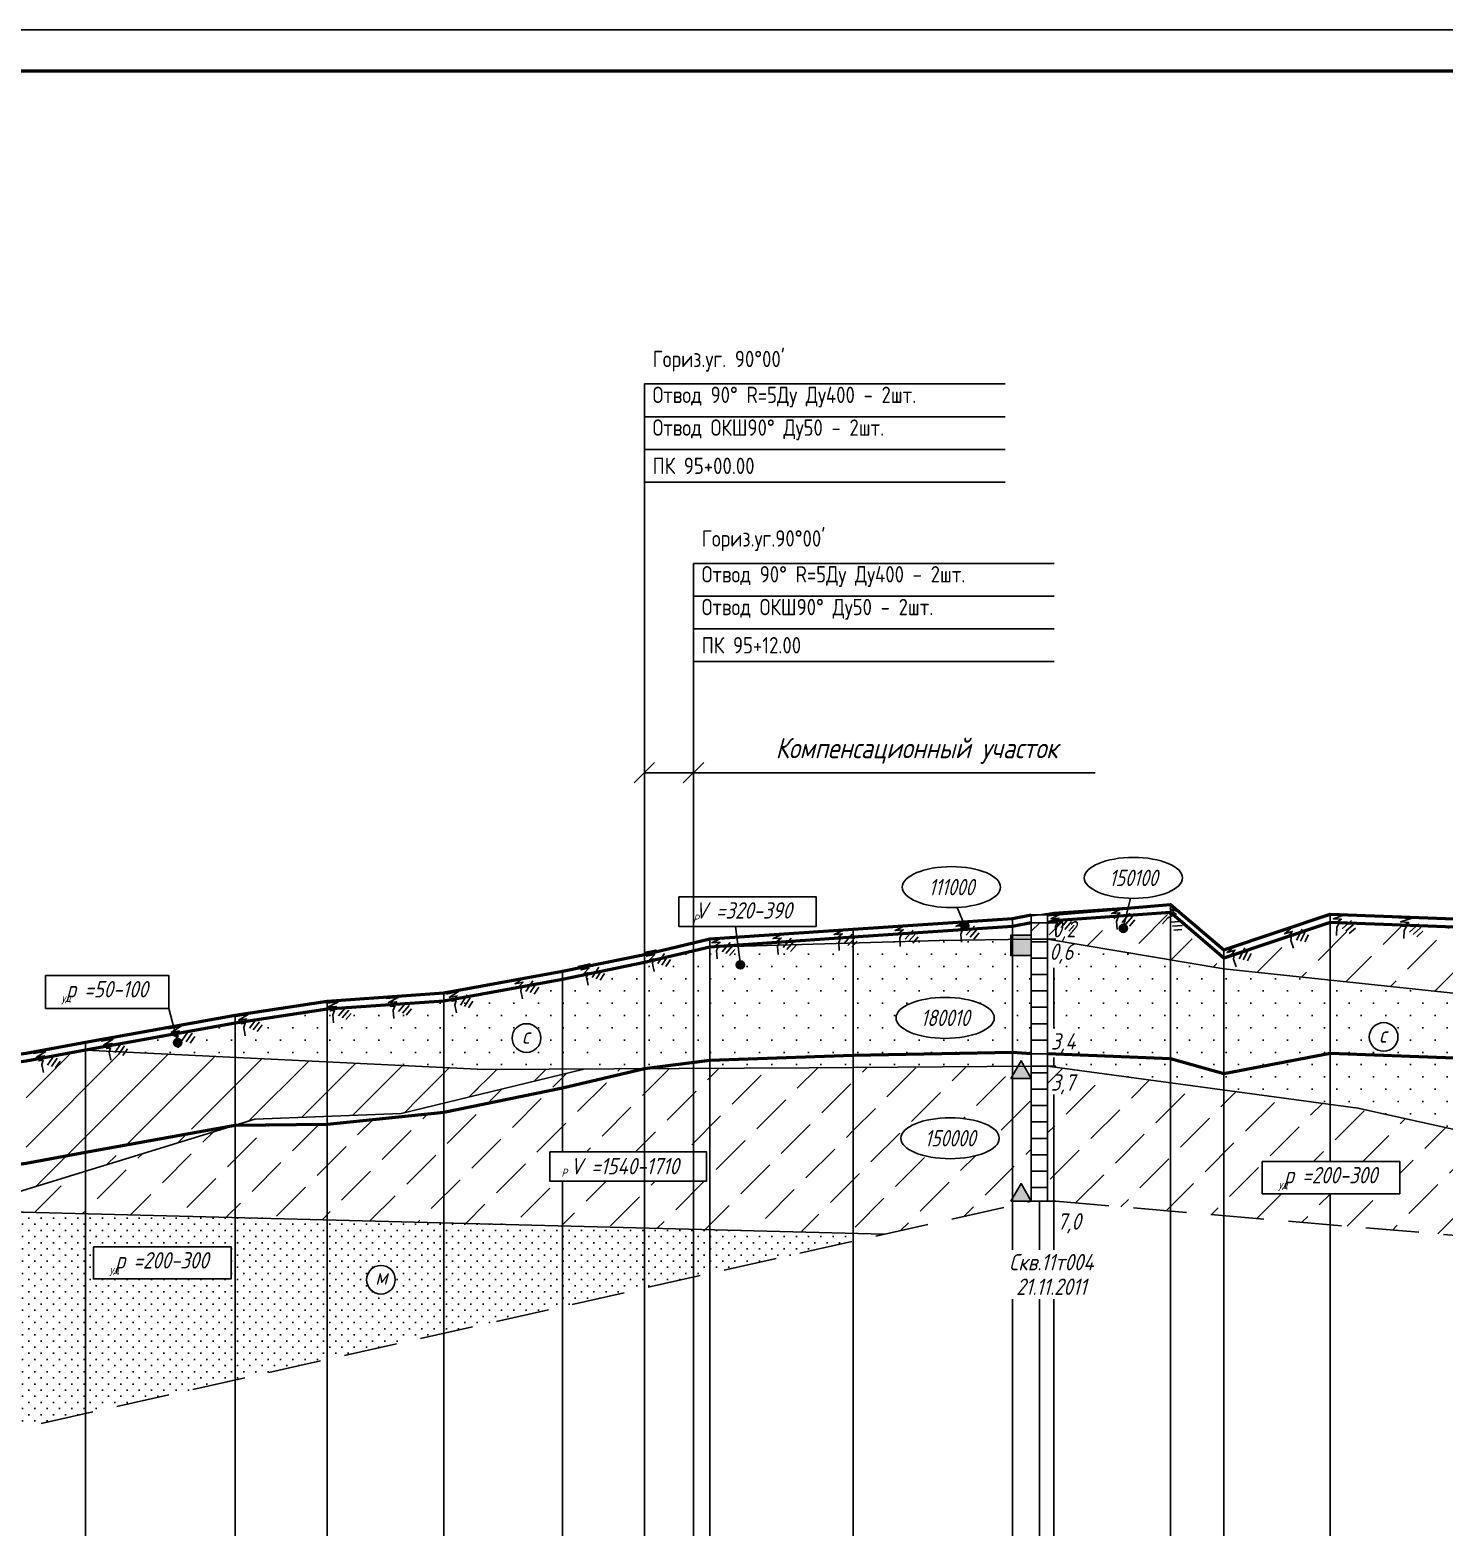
# Model space of a CAD drawing. Extents: x 0 to 1711, y -32 to 643.
# Drawn here: x 798.9 to 971.6, y 452.3 to 635.1 of the extents above; entities that cross this region are included whole.
import ezdxf
from ezdxf import colors
from ezdxf.entities.mleader import LeaderData, LeaderLine
from ezdxf.enums import TextEntityAlignment as Align
from ezdxf.math import Vec2, Vec3

# ---------------------------------------------------------------- set-up
doc = ezdxf.new("R2010")
doc.units = 0
doc.linetypes.add('ИИ27003', pattern=[9.5, 6.5, -3])
for name, color, linetype, lineweight in [('ИИ_ГЕОЛОГИЯ_025', 7, 'Continuous', 25), ('ИИ_ГЕОЛОГИЯ_050', 7, 'Continuous', 50), ('ИИ_ГЕОФИЗИКА_025', 7, 'Continuous', 25), ('ИИ_ОФОРМЛЕНИЕ_025', 7, 'Continuous', 25), ('ИИ_ПРОФИЛЬ_025', 7, 'Continuous', 25)]:
    doc.layers.add(name, color=color, linetype=linetype, lineweight=lineweight)
doc.layers.add('Профиль', color=7, linetype='Continuous')
doc.layers.add('ТХ-Л', color=140, linetype='Continuous')
doc.styles.add('VNIPISIMPLEXCUR', font='simplex.shx', dxfattribs={"width": 0.8, "oblique": 15})
doc.linetypes.add('ИИ27001', pattern='A,2.5,[1,3dservice.shx,S=1.85,R=180.00002,X=0,Y=0],2.5,-1', length=6)
doc.linetypes.add('ИИ27005', pattern='A,2.5,[1,3dservice.shx,S=1.85,R=180.00002,X=0,Y=0],2.5,-2,[4,3dservice.shx,S=0.5,R=0,X=0,Y=0],-2', length=9)
doc.dimstyles.new('ИИ-1000-м-dm$0', dxfattribs={"dimtxt": 2.5, "dimasz": 2.5, "dimexe": 1.25, "dimexo": 0, "dimgap": 1, "dimtad": 1, "dimtoh": 1, "dimzin": 1, "dimdsep": 46, "dimtxsty": 'VNIPISIMPLEXCUR', "dimblk": 'OBLIQUE', "dimcen": 2.5, "dimaunit": 1, "dimazin": 0, "dimtfac": 1, "dimtmove": 1, "dimatfit": 2, "dimfxl": 1, "dimarcsym": 0})
pattern_1 = [(0, (-100.523, -58.22656), (0.75, 0.75), [0, -1.5])]
pattern_2 = [(45, (-100.523, -58.2266), (-3, 3), [])]
pattern_3 = [(45, (-97.523, -58.2266), (-3, 3), [5, -2])]
pattern_4 = [(0, (-100.523, -58.2266), (1.5, 1.5), [0, -3])]
pattern_5 = [(0, (-100.523, -58.2266), (0, 2), [])]

# ---------------------------------------------------------------- blocks, each defined once
blk = doc.blocks.new('ИИ16001')
at = {"linetype": 'Continuous', "lineweight": 25}
h = blk.add_hatch(color=0, dxfattribs=at)
edge = h.paths.add_edge_path()
edge.add_arc((0, 0), 0.5, 0, 360)
at = {"color": 0, "linetype": 'Continuous', "lineweight": 25}
blk.add_circle((0, 0), 0.5, dxfattribs=at)
blk = doc.blocks.new('ИИ25004')
at = {"linetype": 'Continuous', "lineweight": 25}
blk.add_hatch(color=0, dxfattribs=at).paths.add_polyline_path([(-2.5, 0), (0, 0), (-1.25, 2.17)])
at = {"color": 0, "linetype": 'Continuous', "lineweight": 25}
blk.add_lwpolyline([(-2.5, 0), (0, 0), (-1.25, 2.17)], close=True, dxfattribs=at)
blk = doc.blocks.new('ИИ25005')
at = {"linetype": 'Continuous', "lineweight": 25}
blk.add_hatch(color=0, dxfattribs=at).paths.add_polyline_path([(0, 0), (0, 2.5), (-2.5, 2.5), (-2.5, 0)])
at = {"color": 0, "linetype": 'Continuous', "lineweight": 25}
blk.add_lwpolyline([(0, 0), (0, 2.5), (-2.5, 2.5), (-2.5, 0)], close=True, dxfattribs=at)
blk = doc.blocks.new('ИИ25010')
at = {"color": 0, "linetype": 'Continuous', "lineweight": 25}
for points in [[(0, 0), (3, 0), (0.5, -1), (2.5, -1), (1, -2), (2, -2), (1.5, -3), (1.5, -5)], [(4.94, -1.23), (2.82, -3.35)], [(5.47, -2.12), (3.7, -3.88)], [(6, -3), (4.59, -4.41)]]:
    blk.add_lwpolyline(points, dxfattribs=at)
blk = doc.blocks.new('ИИ25042')
at = {"color": 0, "linetype": 'Continuous', "lineweight": 25}
blk.add_circle((0, 0), 1.75, dxfattribs=at)
at = {"color": 0, "linetype": 'Continuous', "style": 'VNIPISIMPLEXCUR', "oblique": 15, "width": 0.8}
blk.add_attdef('CAPTION', text='', height=2, dxfattribs=at).set_placement((0, 0.3), align=Align.MIDDLE_CENTER)
blk = doc.blocks.new('ИИ25020')
at = {"color": 0, "linetype": 'Continuous', "lineweight": 25}
blk.add_ellipse((0, 0), major_axis=(-6, 0), ratio=0.416667, dxfattribs=at)
at = {"color": 0, "linetype": 'Continuous', "style": 'VNIPISIMPLEXCUR', "oblique": 15, "width": 0.75}
blk.add_attdef('INDEX', text='', height=2, dxfattribs=at).set_placement((0, 0), align=Align.MIDDLE_CENTER)
blk = doc.blocks.new('ИИ03А2Х4')
at = {"color": 0, "linetype": 'Continuous', "lineweight": 25}
blk.add_lwpolyline([(0, 0), (0, 594), (1682, 594), (1682, 0)], close=True, dxfattribs=at)
at = {"color": 0, "linetype": 'Continuous', "lineweight": 50}
blk.add_lwpolyline([(20, 5), (20, 589), (1677, 589), (1677, 5)], close=True, dxfattribs=at)
at = {"color": 0, "linetype": 'Continuous', "style": 'VNIPISIMPLEXCUR', "oblique": 15, "width": 0.8, "flags": 8}
blk.add_attdef('FORMAT', text='', height=2.5, dxfattribs=at).set_placement((1677, 1.25), align=Align.RIGHT)
blk = doc.blocks.new('_Oblique')
at = {"color": 0, "linetype": 'ByBlock', "lineweight": -2}
blk.add_line((-0.5, -0.5), (0.5, 0.5), dxfattribs=at)
blk = doc.blocks.new('*D33')
at = {"layer": 'Defpoints', "color": 0, "transparency": 16777216}
for p in [(873.92, 544.61), (879.92, 544.61), (879.92, 544.43)]:
    blk.add_point(p, dxfattribs=at)
at = {"layer": 'ТХ-Л', "color": 0, "lineweight": -2, "transparency": 16777216}
for p, q in [((873.92, 544.61), (873.92, 543.18)), ((873.92, 544.43), (879.92, 544.43)), ((879.92, 544.61), (879.92, 543.18)), ((928.96, 544.43), (879.92, 544.43))]:
    blk.add_line(p, q, dxfattribs=at)
at = {"layer": 'ТХ-Л', "color": 0, "lineweight": -2, "transparency": 16777216, "xscale": 2.5, "yscale": 2.5, "zscale": 2.5, "rotation": 180}
blk.add_blockref('_Oblique', (873.92, 544.43), dxfattribs=at)
at = {"layer": 'ТХ-Л', "color": 0, "lineweight": -2, "transparency": 16777216, "xscale": 2.5, "yscale": 2.5, "zscale": 2.5}
blk.add_blockref('_Oblique', (879.92, 544.43), dxfattribs=at)
at = {"layer": 'ТХ-Л', "color": 0, "transparency": 16777216, "insert": (907.17, 547.1), "char_height": 2.5, "attachment_point": 5, "style": 'VNIPISIMPLEXCUR'}
blk.add_mtext('Компенсационный участок', dxfattribs=at)

msp = doc.modelspace()

# ---------------------------------------------------------------- hatches: boundary and pattern name
at = {"layer": 'ИИ_ГЕОЛОГИЯ_025'}
h = msp.add_hatch(dxfattribs=at)
h.set_pattern_fill('ИИ_СУПЕСЬ', color=256, pattern_type=2)
h.set_pattern_definition(pattern_3)
h.paths.add_polyline_path([(938.1694, 527.1048), (937.9853, 527.261), (938.1694, 527.2396), (938.1694, 527.3373), (932.9561, 526.9714), (932.6927, 526.6604), (932.5156, 525.9124, -0.34764685), (932.9004, 525.4258, -1), (931.9004, 525.4258, -0.48406833), (932.5156, 525.9124), (932.7632, 526.9579), (924.1484, 526.3534), (923.8131, 526.0873), (923.1694, 526.0873), (923.1694, 524.0873), (938.1694, 521.5765)])
h.paths.add_polyline_path([(939.4375, 526.2545), (938.1694, 526.151), (938.1694, 521.5765), (944.6694, 520.4885), (944.6694, 521.7873)])
h.paths.add_polyline_path([(957.6694, 526.1373), (945.9586, 522.2187), (945.9576, 522.2117), (945.4823, 522.0565), (945.4853, 522.0603), (944.6694, 521.7873), (944.6694, 520.4885), (957.6694, 519.1057)])
h.paths.add_polyline_path([(973.9194, 525.5373), (957.6694, 526.1373), (957.6694, 519.1057), (973.9194, 517.3772)])
h.paths.add_polyline_path([(977.9194, 525.0873), (973.9194, 525.5373), (973.9194, 517.3772), (977.9194, 516.9517)])
h.paths.add_polyline_path([(991.9194, 520.5373), (977.9194, 525.0873), (977.9194, 516.9517), (991.9194, 515.4626)])
h.paths.add_polyline_path([(922.8819, 523.5044), (927.4248, 523.1854), (928.3817, 526.7569), (923.8389, 527.0759)], flags=9)
h.paths.add_polyline_path([(922.519, 520.7486), (926.9856, 520.4296), (927.9426, 524.001), (923.4759, 524.32)], flags=9)
h = msp.add_hatch(dxfattribs=at)
h.set_pattern_fill('ИИ_КОНСИСТЕНЦИЯ_04', color=256, pattern_type=2)
h.set_pattern_definition([(45, (-100.523, -58.2266), (-1.4142136, 1.4142136), [])])
h.paths.add_polyline_path([(923.1694, 526.0873), (921.1694, 526.0873), (921.1694, 524.0873), (923.1694, 524.0873)])
h = msp.add_hatch(dxfattribs=at)
h.set_pattern_fill('ИИ_ПЕСОК_СРЕДНИЙ', color=256, pattern_type=2)
h.set_pattern_definition(pattern_4)
h.paths.add_polyline_path([(823.9194, 513.8373), (816.7595, 512.5426), (816.6617, 512.4479), (816.6994, 512.3), (816.9564, 512.3473), (816.8404, 511.9465, -0.4589609), (817.4153, 511.4521, -1), (816.4153, 511.4521, -0.34293276), (816.7919, 511.9367), (816.6994, 512.3), (816.4647, 512.2568), (816.6617, 512.4479), (816.643, 512.5216), (809.9868, 511.318), (809.3258, 510.3592), (823.9194, 509.6482)])
h.paths.add_polyline_path([(835.1694, 515.5373), (823.9194, 513.8373), (823.9194, 509.6482), (835.1694, 509.1002)])
h.paths.add_polyline_path([(849.4194, 516.5373), (835.1694, 515.5373), (835.1694, 509.1002), (849.4194, 508.406)])
h.paths.add_polyline_path([(863.9194, 519.1873), (849.4194, 516.5373), (849.4194, 508.406), (854.3641, 508.1651), (860.0002, 508.196), (863.9194, 508.9268)])
h.paths.add_polyline_path([(861.2688, 512.0285, -1), (857.7688, 512.0285, -1)], flags=16)
h.paths.add_polyline_path([(858.9656, 512.7858), (860.2878, 512.7858), (860.2878, 511.1725), (858.9656, 511.1725)], flags=0)
h.paths.add_polyline_path([(873.9194, 521.2373), (863.9194, 519.1873), (863.9194, 508.9268), (864.1405, 508.968), (873.9194, 511.6966)])
h.paths.add_polyline_path([(873.9194, 510.8516), (864.2749, 508.2195), (873.9194, 508.2724)])
h.paths.add_polyline_path([(881.9194, 509.2812), (881.9194, 512.9856), (881.1939, 512.8369), (873.9194, 510.8516), (873.9194, 508.2724)])
h.paths.add_polyline_path([(881.9194, 523.1373), (873.9194, 521.2373), (873.9194, 511.6966), (877.5882, 512.7203), (881.9194, 513.6293)])
h.paths.add_polyline_path([(899.4194, 509.8899), (881.9194, 509.2812), (881.9194, 508.3163), (894.058, 508.3829), (899.4194, 508.4233)])
h.paths.add_polyline_path([(899.4194, 516.5729), (881.9194, 512.9856), (881.9194, 509.2812), (899.4194, 509.8899)])
h.paths.add_polyline_path([(899.4194, 523.6447), (885.356, 523.2369), (885.5807, 521.4616, -0.45158317), (886.1435, 520.9656, -1), (885.1435, 520.9656, -0.377806), (885.5807, 521.4616), (885.356, 523.2369), (881.9194, 523.1373), (881.9194, 513.6293), (899.4194, 517.3023)])
h = msp.add_hatch(dxfattribs=at)
h.set_pattern_fill('ИИ_ПЕСОК_СРЕДНИЙ', color=256, pattern_type=2)
h.set_pattern_definition(pattern_4)
h.paths.add_polyline_path([(881.1939, 512.8369), (881.9194, 512.9856), (881.9194, 513.6293), (877.5882, 512.7203), (873.9194, 511.6966), (873.9194, 510.8516)])
h.paths.add_polyline_path([(899.4194, 517.3023), (899.4194, 523.6447), (885.356, 523.2369), (885.5807, 521.4616, -0.45158317), (886.1435, 520.9656, -1), (885.1435, 520.9656, -0.377806), (885.5807, 521.4616), (885.356, 523.2369), (881.9194, 523.1373), (881.9194, 513.6293)])
h.paths.add_polyline_path([(916.8694, 519.6138), (918.8794, 519.7436), (918.8794, 520.6429), (916.7435, 520.4328), (911.378, 519.7166), (906.3339, 518.7535), (899.4194, 517.3023), (899.4194, 516.5729), (907.768, 518.2843)])
h.paths.add_polyline_path([(918.8794, 522.0873), (918.6694, 522.0873), (918.6694, 524.0568), (909.9759, 523.9508), (899.7116, 523.6532), (899.4194, 523.3186), (899.4194, 517.3023), (906.3339, 518.7535), (911.378, 519.7166), (916.7435, 520.4328), (918.8794, 520.6429)])
h = msp.add_hatch(dxfattribs=at)
h.set_pattern_fill('ИИ_КОНСИСТЕНЦИЯ_01', color=256, pattern_type=2)
h.set_pattern_definition(pattern_5)
h.paths.add_polyline_path([(923.1694, 524.0873), (921.1694, 524.0873), (921.1694, 522.0873), (921.1694, 510.0873), (923.1694, 510.0873)])
h = msp.add_hatch(dxfattribs=at)
h.set_pattern_fill('ИИ_ПЕСОК_СРЕДНИЙ', color=256, pattern_type=2)
h.set_pattern_definition(pattern_4)
h.paths.add_polyline_path([(923.1694, 524.0873), (923.1694, 520.8628), (927.7306, 520.4753), (934.9512, 518.1443), (938.1694, 517.0386), (938.1694, 521.5765)])
h.paths.add_polyline_path([(927.7306, 520.4753), (923.1694, 520.8628), (923.1694, 519.8923), (926.1432, 519.7849), (938.0292, 515.5262), (938.1694, 515.4989), (938.1694, 517.0386), (934.9512, 518.1443)])
h.paths.add_polyline_path([(938.1694, 515.4989), (938.0292, 515.5262), (926.1432, 519.7849), (923.1694, 519.8923), (923.1694, 510.0873), (938.1694, 509.4813)])
h.paths.add_polyline_path([(938.1694, 509.4813), (923.1694, 510.0873), (923.1694, 508.5873), (938.1694, 506.5656)])
h.paths.add_polyline_path([(922.7038, 509.7959), (927.3228, 509.4769), (928.2798, 513.0483), (923.6607, 513.3673)], flags=9)
h = msp.add_hatch(dxfattribs=at)
h.set_pattern_fill('ИИ_ПЕСОК_СРЕДНИЙ', color=256, pattern_type=2)
h.set_pattern_definition(pattern_4)
h.paths.add_polyline_path([(921.1694, 519.8916), (918.8794, 519.7436), (918.8794, 510.2539), (921.1694, 510.0873)])
h.paths.add_polyline_path([(921.1694, 520.8683), (918.8794, 520.6429), (918.8794, 519.7436), (921.1694, 519.8916)])
h.paths.add_polyline_path([(921.1694, 522.0873), (918.8794, 522.0873), (918.8794, 520.6429), (921.1694, 520.8683)])
h = msp.add_hatch(dxfattribs=at)
h.set_pattern_fill('ИИ_ПЕСОК_СРЕДНИЙ', color=256, pattern_type=2)
h.set_pattern_definition(pattern_4)
h.paths.add_polyline_path([(944.6694, 520.4885), (938.1694, 521.5765), (938.1694, 517.0386), (941.4406, 515.9147), (944.6694, 515.4296)])
h.paths.add_polyline_path([(944.6694, 515.4296), (941.4406, 515.9147), (938.1694, 517.0386), (938.1694, 515.4989), (944.1265, 514.3397), (944.6694, 514.3166)])
h.paths.add_polyline_path([(944.6694, 514.3166), (944.1265, 514.3397), (938.1694, 515.4989), (938.1694, 509.4813), (944.6694, 507.6582)])
h.paths.add_polyline_path([(938.1694, 509.4813), (938.1694, 506.5656), (944.6694, 505.6896), (944.6694, 507.6582)])
h = msp.add_hatch(dxfattribs=at)
h.set_pattern_fill('ИИ_ПЕСОК_СРЕДНИЙ', color=256, pattern_type=2)
h.set_pattern_definition(pattern_4)
h.paths.add_polyline_path([(918.8794, 519.7436), (916.8694, 519.6138), (907.768, 518.2843), (899.4194, 516.5729), (899.4194, 509.8899), (918.8794, 510.2539)])
edge = h.paths.add_edge_path(flags=16)
edge.add_ellipse((910.6498, 514.4867), major_axis=(-6, 0), ratio=0.41666667, start_angle=0, end_angle=360)
h.paths.add_polyline_path([(918.8794, 510.2539), (899.4194, 509.8899), (899.4194, 508.4233), (918.8794, 508.57)])
h.paths.add_polyline_path([(906.2301, 513.1206), (914.8015, 512.8527), (915.6053, 515.8527), (907.0339, 516.1206)], flags=8)
h = msp.add_hatch(dxfattribs=at)
h.set_pattern_fill('ИИ_ПЕСОК_СРЕДНИЙ', color=256, pattern_type=2)
h.set_pattern_definition(pattern_4)
h.paths.add_polyline_path([(957.6694, 519.1057), (944.6694, 520.4885), (944.6694, 515.4296), (946.8324, 515.1046), (951.9736, 515.4648), (957.6694, 516.1754)])
h.paths.add_polyline_path([(957.6694, 515.2159), (957.6694, 516.1754), (951.9736, 515.4648), (946.8324, 515.1046), (944.6694, 515.4296), (944.6694, 514.3166), (949.6383, 514.1051)])
h.paths.add_polyline_path([(957.6694, 515.2159), (949.6383, 514.1051), (944.6694, 514.3166), (944.6694, 507.6582), (957.6694, 510.1373)])
h.paths.add_polyline_path([(957.6694, 510.1373), (944.6694, 507.6582), (944.6694, 505.6896), (957.6694, 503.9375)])
h.paths.add_polyline_path([(973.9194, 509.5373), (957.6694, 510.1373), (957.6694, 503.9375), (961.061, 503.4804), (973.9194, 500.6257)])
h.paths.add_polyline_path([(973.9194, 515.3509), (973.4423, 515.4117), (961.6747, 515.77), (957.6694, 515.2159), (957.6694, 510.1373), (973.9194, 509.5373)])
h.paths.add_polyline_path([(965.9558, 512.16, -1), (962.4558, 512.16, -1)], flags=16)
h.paths.add_polyline_path([(964.9749, 511.304), (963.6526, 511.304), (963.6526, 512.9173), (964.9749, 512.9173)], flags=0)
h.paths.add_polyline_path([(961.6338, 516.67), (957.6694, 516.1754), (957.6694, 515.2159), (961.6747, 515.77), (973.4423, 515.4117), (973.9194, 515.3509), (973.9194, 516.226)])
h.paths.add_polyline_path([(957.6694, 519.1057), (957.6694, 516.1754), (961.6338, 516.67), (973.9194, 516.226), (973.9194, 517.3772)])
h = msp.add_hatch(dxfattribs=at)
h.set_pattern_fill('ИИ_СУГЛИНОК', color=256, pattern_type=2)
h.set_pattern_definition(pattern_2)
h.paths.add_polyline_path([(798.4194, 493.5557), (798.4194, 494.473), (791.8875, 492.8768), (782.8144, 491.418), (782.8144, 490.7264), (790.0069, 490.9791)])
h.paths.add_polyline_path([(805.6694, 495.7763), (805.6694, 496.4776), (802.8175, 495.5478), (798.4194, 494.473), (798.4194, 493.5557)])
h.paths.add_polyline_path([(805.6694, 497.2166), (805.6694, 498.0373), (798.4194, 496.6873), (798.4194, 495.4463)])
h.paths.add_polyline_path([(802.8175, 495.5478), (805.6694, 496.4776), (805.6694, 497.2166), (798.4194, 495.4463), (798.4194, 494.473)])
h.paths.add_polyline_path([(805.6694, 510.5373), (798.4194, 509.1873), (798.4194, 496.6873), (805.6694, 498.0373)])
h.paths.add_polyline_path([(823.9194, 504.0366), (823.9194, 509.6482), (805.6694, 510.5373), (805.6694, 498.0373), (811.0138, 499.0037), (816.2573, 501.0976)])
h = msp.add_hatch(dxfattribs=at)
h.set_pattern_fill('ИИ_СУГЛИНОК', color=256, pattern_type=2)
h.set_pattern_definition(pattern_2)
h.paths.add_polyline_path([(835.1694, 509.1002), (823.9194, 509.6482), (823.9194, 504.0366), (824.6531, 504.3181), (828.2723, 504.7504), (831.9675, 504.7519), (835.1694, 504.7704)])
h.paths.add_polyline_path([(835.1694, 504.7704), (831.9675, 504.7519), (828.2723, 504.7504), (824.6531, 504.3181), (823.9194, 504.0366), (823.9194, 502.9625), (824.8165, 503.2923), (828.2036, 503.8501), (835.1694, 503.5585)])
h.paths.add_polyline_path([(835.1694, 503.5585), (828.2036, 503.8501), (824.8165, 503.2923), (823.9194, 502.9625), (823.9194, 501.3659), (826.3463, 502.1092), (835.1694, 502.4517)])
h.paths.add_polyline_path([(823.6912, 501.296), (816.1865, 499.939), (815.7437, 499.7621), (805.6694, 496.4776), (805.6694, 495.7763)])
h = msp.add_hatch(dxfattribs=at)
h.set_pattern_fill('ИИ_СУГЛИНОК', color=256, pattern_type=2)
h.set_pattern_definition(pattern_2)
h.paths.add_polyline_path([(849.4194, 508.406), (835.1694, 509.1002), (835.1694, 504.7704), (838.9978, 504.7927), (845.3251, 505.3527), (849.4194, 506.2059)])
h.paths.add_polyline_path([(849.4194, 505.1487), (849.4194, 506.2059), (845.3251, 505.3527), (838.9978, 504.7927), (835.1694, 504.7704), (835.1694, 503.5585), (835.4234, 503.5478), (842.7995, 504.0191)])
h.paths.add_polyline_path([(863.9194, 507.5974), (863.9194, 508.1224), (862.242, 507.6647), (852.5537, 505.6836), (849.4194, 505.1487), (849.4194, 504.073)])
h.paths.add_polyline_path([(862.242, 507.6647), (863.9194, 508.1224), (863.9194, 508.2175), (860.0002, 508.196), (850.2046, 506.3696), (849.4194, 506.2059), (849.4194, 505.1487), (852.5537, 505.6836)])
h.paths.add_polyline_path([(860.0002, 508.196), (854.3641, 508.1651), (849.4194, 508.406), (849.4194, 506.2059), (850.2046, 506.3696)])
h = msp.add_hatch(dxfattribs=at)
h.set_pattern_fill('ИИ_СУПЕСЬ', color=256, pattern_type=2)
h.set_pattern_definition(pattern_3)
h.paths.add_polyline_path([(873.9194, 508.2724), (863.9194, 505.908), (863.9194, 498.1378), (873.9194, 498.1378)])
h.paths.add_polyline_path([(873.9194, 508.2724), (866.5295, 508.2318), (863.9194, 507.5974), (863.9194, 505.908)], flags=17)
h.paths.add_polyline_path([(881.9194, 508.3163), (873.9194, 508.2724), (873.9194, 498.1378), (881.4912, 498.1378), (881.4912, 494.5327), (873.9194, 494.5327), (873.9194, 488.8297), (881.9194, 488.6248)])
h.paths.add_polyline_path([(899.4194, 508.4233), (894.058, 508.3829), (881.9194, 508.3163), (881.9194, 488.6248), (899.4194, 488.1765)])
h = msp.add_hatch(dxfattribs=at)
h.set_pattern_fill('ИИ_СУПЕСЬ', color=256, pattern_type=2)
h.set_pattern_definition(pattern_3)
h.paths.add_polyline_path([(918.8794, 507.0873), (918.6694, 507.0873), (918.8794, 507.451), (918.8794, 508.57), (899.4194, 508.4233), (899.4194, 488.1765), (903.3087, 488.0769), (918.8794, 491.5731), (918.8794, 492.0873), (918.6694, 492.0873), (918.8794, 492.451)])
edge = h.paths.add_edge_path(flags=16)
edge.add_ellipse((911.2549, 499.7857), major_axis=(-6, 0), ratio=0.41666667, start_angle=0, end_angle=360)
h.paths.add_polyline_path([(907.5435, 500.9257), (915.6859, 500.9257), (915.6859, 498.6457), (907.5435, 498.6457)], flags=0)
h.paths.add_polyline_path([(906.6924, 498.4197), (915.5495, 498.1517), (916.3534, 501.1517), (907.4962, 501.4197)], flags=8)
h = msp.add_hatch(dxfattribs=at)
h.set_pattern_fill('ИИ_КОНСИСТЕНЦИЯ_01', color=256, pattern_type=2)
h.set_pattern_definition(pattern_5)
h.paths.add_polyline_path([(923.1694, 508.5873), (921.1694, 508.5873), (921.1694, 492.0873), (923.1694, 492.0873)])
h = msp.add_hatch(dxfattribs=at)
h.set_pattern_fill('ИИ_СУПЕСЬ', color=256, pattern_type=2)
h.set_pattern_definition(pattern_3)
h.paths.add_polyline_path([(938.1694, 506.5656), (923.1694, 508.5873), (923.1694, 492.0873), (924.1694, 492.0873), (938.1694, 490.8922)])
h.paths.add_polyline_path([(944.6694, 505.6896), (938.1694, 506.5656), (938.1694, 490.8922), (944.6694, 490.3373)])
h.paths.add_polyline_path([(957.6694, 503.9375), (944.6694, 505.6896), (944.6694, 490.3373), (957.6694, 489.2275), (957.6694, 493.012), (949.3762, 493.012), (949.3762, 496.9397), (957.6694, 496.9397)])
h.paths.add_polyline_path([(922.7038, 504.7802), (927.2466, 504.4612), (928.2036, 508.0326), (923.6607, 508.3516)], flags=9)
h = msp.add_hatch(dxfattribs=at)
h.set_pattern_fill('ИИ_СУПЕСЬ', color=256, pattern_type=2)
h.set_pattern_definition(pattern_3)
h.paths.add_polyline_path([(798.4194, 493.5557), (790.0069, 490.9791), (798.4194, 490.7636)])
h.paths.add_polyline_path([(805.6694, 495.7763), (798.4194, 493.5557), (798.4194, 490.7636), (805.6694, 490.5779)])
h.paths.add_polyline_path([(823.9194, 501.3373), (823.6912, 501.296), (805.6694, 495.7763), (805.6694, 490.5779), (823.9194, 490.1104)])
h.paths.add_polyline_path([(835.1694, 501.4722), (823.9194, 501.3373), (823.9194, 490.1104), (835.1694, 489.8223)])
h.paths.add_polyline_path([(849.4194, 502.9383), (835.1694, 501.4722), (835.1694, 489.8223), (849.4194, 489.4573)])
h.paths.add_polyline_path([(862.3738, 498.1378), (863.9194, 498.1378), (863.9194, 505.908), (849.4194, 502.9383), (849.4194, 489.4573), (863.9194, 489.0858), (863.9194, 494.5327), (862.3738, 494.5327)])
h.paths.add_polyline_path([(863.9194, 505.908), (863.9194, 507.5974), (849.4194, 504.073), (849.4194, 502.9383)])
h = msp.add_hatch(dxfattribs=at)
h.set_pattern_fill('ИИ_СУГЛИНОК', color=256, pattern_type=2)
h.set_pattern_definition(pattern_2)
h.paths.add_polyline_path([(849.4194, 504.073), (849.4194, 505.1487), (842.7995, 504.0191), (835.4234, 503.5478), (835.1694, 503.5585), (835.1694, 502.4517), (844.19, 502.8019)])
h.paths.add_polyline_path([(863.9194, 507.5974), (863.9194, 508.1224), (862.242, 507.6647), (852.5537, 505.6836), (849.4194, 505.1487), (849.4194, 504.073)])
h = msp.add_hatch(dxfattribs=at)
h.set_pattern_fill('ИИ_СУПЕСЬ', color=256, pattern_type=2)
h.set_pattern_definition(pattern_3)
h.paths.add_polyline_path([(921.1694, 507.0873), (918.8794, 507.0873), (918.8794, 492.451), (919.9194, 494.2524), (921.1694, 492.0873)])
h = msp.add_hatch(dxfattribs=at)
h.set_pattern_fill('ИИ_СУГЛИНОК', color=256, pattern_type=2)
h.set_pattern_definition(pattern_2)
h.paths.add_polyline_path([(821.8503, 502.2017), (823.9194, 502.9625), (823.9194, 504.0366), (816.2573, 501.0976), (811.0138, 499.0037), (816.1865, 499.939)])
h = msp.add_hatch(dxfattribs=at)
h.set_pattern_fill('ИИ_СУПЕСЬ', color=256, pattern_type=2)
h.set_pattern_definition(pattern_3)
h.paths.add_polyline_path([(973.9194, 500.6257), (961.061, 503.4804), (957.6694, 503.9375), (957.6694, 496.9397), (966.1788, 496.9397), (966.1788, 493.012), (957.6694, 493.012), (957.6694, 489.2275), (973.9194, 487.8403)])
h.paths.add_polyline_path([(977.9194, 499.7376), (973.9194, 500.6257), (973.9194, 487.8403), (977.9194, 487.4989)])
h.paths.add_polyline_path([(991.9194, 496.6294), (977.9194, 499.7376), (977.9194, 487.4989), (991.9194, 486.3038)])
h.paths.add_polyline_path([(1007.1694, 492.3357), (1000.0936, 494.8147), (991.9194, 496.6294), (991.9194, 486.3038), (1007.1694, 485.0019)])
h = msp.add_hatch(dxfattribs=at)
h.set_pattern_fill('ИИ_СУПЕСЬ', color=256, pattern_type=2)
h.set_pattern_definition(pattern_3)
h.paths.add_polyline_path([(873.9194, 494.5327), (863.9194, 494.5327), (863.9194, 489.0858), (873.9194, 488.8297)])
h = msp.add_hatch(dxfattribs=at)
h.set_pattern_fill('ИИ_ПЕСОК_МЕЛКИЙ', color=256, pattern_type=2)
h.set_pattern_definition(pattern_1)
h.paths.add_polyline_path([(773.9194, 483.0638), (772.547, 483.0638), (772.547, 486.8188), (782.8144, 486.8188), (782.8144, 490.7264), (777.1542, 490.5276), (772.4194, 491.6873), (771.4194, 491.6873), (771.4194, 460.6873), (772.4194, 460.6873), (774.7951, 460.8009, -0.3602659), (775.4322, 460.8314), (782.8144, 461.1846), (782.8144, 472.6382), (772.8455, 472.6382), (772.8455, 476.3933), (773.9194, 476.3933)], flags=17)
h.paths.add_polyline_path([(771.735, 488.4055), (771.735, 490.6855), (775.5202, 490.6855), (775.5202, 488.4055)], flags=16)
h.paths.add_polyline_path([(771.743, 463.5883), (775.5296, 463.5883), (775.5296, 461.3083), (771.743, 461.3083)], flags=16)
h.paths.add_polyline_path([(782.8144, 483.0638), (773.9194, 483.0638), (773.9194, 476.3933), (782.8144, 476.3933)], flags=0)
h.paths.add_polyline_path([(782.8144, 472.6382), (772.8455, 472.6382), (772.8455, 476.3933), (773.9194, 476.3933), (773.9194, 483.0638), (772.547, 483.0638), (772.547, 486.8188), (782.8144, 486.8188), (782.8144, 490.7264), (777.1542, 490.5276), (772.4194, 491.6873), (771.4194, 491.6873), (771.4194, 460.6873), (772.4194, 460.6873), (774.7951, 460.8009), (782.8144, 461.1846)], flags=17)
h.paths.add_polyline_path([(798.4194, 490.7636), (790.0069, 490.9791), (782.8144, 490.7264), (782.8144, 486.8188), (787.1504, 486.8188), (787.1504, 483.0638), (782.8144, 483.0638), (782.8144, 476.3933), (787.4489, 476.3933), (787.4489, 472.6382), (782.8144, 472.6382), (782.8144, 461.1846), (783.7383, 461.2288), (798.4194, 464.5253)])
h.paths.add_polyline_path([(805.6694, 490.5779), (798.4194, 490.7636), (798.4194, 464.5253), (805.6694, 466.1532)])
h.paths.add_polyline_path([(770.9162, 487.7288), (775.5352, 487.4098), (776.4922, 490.9813), (771.8731, 491.3003)], flags=9)
h.paths.add_polyline_path([(770.8735, 460.6316), (775.3401, 460.3126), (776.2971, 463.884), (771.8304, 464.203)], flags=9)
h = msp.add_hatch(dxfattribs=at)
h.set_pattern_fill('ИИ_ПЕСОК_МЕЛКИЙ', color=256, pattern_type=2)
h.set_pattern_definition(pattern_1)
h.paths.add_polyline_path([(823.9194, 490.1104), (805.6694, 490.5779), (805.6694, 466.1532), (823.9194, 470.251)])
h.paths.add_polyline_path([(823.4328, 486.5429), (823.4328, 482.6153), (806.6301, 482.6153), (806.6301, 486.5429)], flags=16)
h.paths.add_polyline_path([(823.1114, 486.0194), (823.1114, 483.7394), (809.8938, 483.7394), (809.8938, 483.1706), (808.3811, 483.1706), (808.3811, 483.7394), (807.057, 483.7394), (807.057, 486.0194)], flags=0)
h.paths.add_polyline_path([(835.1694, 489.8223), (823.9194, 490.1104), (823.9194, 470.251), (835.1694, 472.777)])
h.paths.add_polyline_path([(849.4194, 489.4573), (835.1694, 489.8223), (835.1694, 472.777), (849.4194, 475.9767)])
h.paths.add_polyline_path([(843.4831, 482.508, -1), (839.9831, 482.508, -1)], flags=16)
h.paths.add_polyline_path([(840.961, 483.3726), (842.665, 483.3726), (842.665, 481.7593), (840.961, 481.7593)], flags=0)
h.paths.add_polyline_path([(863.9194, 489.0858), (849.4194, 489.4573), (849.4194, 475.9767), (863.9194, 479.2325)])
h.paths.add_polyline_path([(873.9194, 488.8297), (863.9194, 489.0858), (863.9194, 479.2325), (873.9194, 481.4779)])
h.paths.add_polyline_path([(881.9194, 488.6248), (873.9194, 488.8297), (873.9194, 481.4779), (881.9194, 483.2742)])
h.paths.add_polyline_path([(881.9194, 488.6248), (881.9194, 483.2742), (899.4194, 487.2036), (899.4194, 488.1765)])
h.paths.add_polyline_path([(806.3517, 482.7247), (822.9232, 482.3674), (823.995, 486.3674), (807.4235, 486.7247)], flags=9)
h.paths.add_polyline_path([(808.1341, 482.7243), (809.8913, 482.5903), (810.2932, 484.0903), (808.5361, 484.2243)], flags=24)
h.paths.add_polyline_path([(840.6784, 481.6552), (842.7165, 481.4766), (843.2524, 483.4766), (841.2143, 483.6552)], flags=8)

# ---------------------------------------------------------------- linework, layer by layer
at = {"layer": 'ИИ_ГЕОЛОГИЯ_025', "flags": 128}
for points in [[(932.4004, 525.4258), (933.2678, 529.0892)], [(913.0484, 525.725), (912.1181, 527.9705)], [(921.1694, 527.0873), (924.1694, 527.0873)], [(923.1694, 526.0873), (923.9194, 526.3373), (938.1694, 527.3373), (944.6694, 521.7873), (957.6694, 526.1373), (973.9194, 525.5373), (977.9194, 525.0873), (991.9194, 520.5373), (1007.1694, 521.9373), (1017.9194, 519.6373), (1023.9194, 520.0873), (1034.9194, 520.3873), (1044.9194, 519.7873), (1055.2794, 518.1373), (1060.9194, 515.1873), (1067.6694, 513.8373)], [(772.4194, 507.6873), (773.9194, 507.4373), (782.8144, 507.1373), (798.4194, 509.1873), (805.6694, 510.5373), (823.9194, 513.8373), (835.1694, 515.5373), (849.4194, 516.5373), (863.9194, 519.1873), (873.9194, 521.2373), (881.9194, 523.1373), (899.4194, 524.3373), (918.8794, 525.6373), (921.1694, 526.0873)], [(921.1694, 526.0873), (924.1694, 526.0873)], [(881.9194, 523.1373), (909.9759, 523.9508), (921.1694, 524.0873)], [(921.1694, 524.0873), (924.1694, 524.0873)], [(923.1694, 524.0873), (944.6694, 520.4885), (991.9194, 515.4626), (1034.9194, 509.2706), (1067.6694, 504.3373)], [(921.1694, 508.5873), (894.058, 508.3829), (854.3641, 508.1651), (805.6694, 510.5373)], [(921.1694, 510.0873), (924.1694, 510.0873)], [(921.1694, 508.5873), (924.1694, 508.5873)], [(923.1694, 508.5873), (961.061, 503.4804), (1000.0936, 494.8147), (1034.9194, 482.6137)], [(772.4194, 491.6873), (777.1542, 490.5276), (790.0069, 490.9791), (826.3463, 502.1092), (844.19, 502.8019), (866.5295, 508.2318)], [(921.1694, 492.0873), (924.1694, 492.0873)], [(790.0069, 490.9791), (903.201, 488.0797)]]:
    msp.add_lwpolyline(points, dxfattribs=at)
at = {"layer": 'ИИ_ГЕОЛОГИЯ_025', "linetype": 'Continuous', "flags": 128}
for points in [[(921.1694, 527.0873), (921.1694, 492.0873)], [(923.1694, 527.0873), (923.1694, 492.0873)]]:
    msp.add_lwpolyline(points, dxfattribs=at)
at = {"layer": 'ИИ_ГЕОЛОГИЯ_025', "linetype": 'ИИ27003', "flags": 128}
for points in [[(772.4194, 458.6873), (921.1694, 492.0873)], [(924.1694, 492.0873), (1067.6694, 479.8373)]]:
    msp.add_lwpolyline(points, dxfattribs=at)
at = {"layer": 'ИИ_ГЕОЛОГИЯ_050', "linetype": 'ИИ27001', "flags": 128}
for points in [[(771.4194, 508.6873), (773.9194, 508.4373), (782.8144, 508.1373), (798.4194, 510.1873), (805.6694, 511.5373), (823.9194, 514.8373), (835.1694, 516.5373), (849.4194, 517.5373), (863.9194, 520.1873), (873.9194, 522.2373), (881.9194, 524.1373), (899.4194, 525.3373), (918.8794, 526.6373), (921.1694, 527.0873)], [(923.1694, 527.0873), (938.1694, 528.3373), (944.6694, 522.7873), (957.6694, 527.1373), (973.9194, 526.5373), (977.9194, 526.0873), (991.9194, 521.5373), (1007.1694, 522.9373), (1017.9194, 520.6373), (1023.9194, 521.0873), (1034.9194, 521.3873), (1044.6994, 520.8005), (1055.2794, 519.1373), (1060.9194, 516.1873), (1067.6694, 514.8373)], [(1067.6694, 513.8373), (1060.9194, 515.1873), (1055.2794, 518.1373), (1044.9194, 519.7873), (1034.9194, 520.3873), (1023.9194, 520.0873), (1017.9194, 519.6373), (1007.1694, 521.9373), (991.9194, 520.5373), (977.9194, 525.0873), (973.9194, 525.5373), (957.6694, 526.1373), (944.6694, 521.7873), (938.1694, 527.3373), (923.9194, 526.3373), (923.1694, 526.0873)], [(921.1694, 526.0873), (918.8794, 525.6373), (899.4194, 524.3373), (881.9194, 523.1373), (873.9194, 521.2373), (863.9194, 519.1873), (849.4194, 516.5373), (835.1694, 515.5373), (823.9194, 513.8373), (805.6694, 510.5373), (798.4194, 509.1873), (782.8144, 507.1373), (771.4194, 507.6873)]]:
    msp.add_lwpolyline(points, dxfattribs=at)
at = {"layer": 'ИИ_ГЕОЛОГИЯ_050', "linetype": 'ИИ27005', "flags": 128}
for points in [[(921.1694, 510.0873), (918.8794, 510.2539), (899.4194, 509.8899), (881.9194, 509.2812), (873.9194, 508.2724), (863.9194, 505.908), (849.4194, 502.9383), (835.1694, 501.4722), (823.9194, 501.3373), (805.6694, 498.0373), (798.4194, 496.6873), (782.8144, 494.6373), (773.9194, 494.9373), (772.4194, 495.1873)], [(1067.6694, 498.3373), (1060.9194, 499.8502), (1055.2794, 502.1735), (1044.9194, 504.7533), (1034.9194, 505.408), (1023.9194, 504.7267), (1017.9194, 504.9519), (1007.1694, 505.9373), (991.9194, 506.4953), (977.9194, 509.0873), (973.9194, 509.5373), (957.6694, 510.1373), (944.6694, 507.6582), (938.1694, 509.4813), (923.1694, 510.0873)]]:
    msp.add_lwpolyline(points, dxfattribs=at)
at = {"layer": 'ИИ_ГЕОФИЗИКА_025', "flags": 128}
for points in [[(878.1365, 529.2788), (894.8827, 529.2788), (894.8827, 525.6491), (878.1365, 525.6491)], [(800.7795, 519.6419), (815.8491, 519.6419), (815.8491, 515.6393), (800.7795, 515.6393)], [(862.3738, 498.1378), (881.4912, 498.1378), (881.4912, 494.5327), (862.3738, 494.5327)], [(949.3762, 496.9397), (966.1788, 496.9397), (966.1788, 493.012), (949.3762, 493.012)], [(806.6301, 486.5429), (823.4328, 486.5429), (823.4328, 482.6153), (806.6301, 482.6153)]]:
    msp.add_lwpolyline(points, close=True, dxfattribs=at)
for points in [[(885.6435, 520.9656), (885.0508, 525.6491)], [(816.9153, 511.4521), (815.8491, 515.6393)]]:
    msp.add_lwpolyline(points, dxfattribs=at)
at = {"layer": 'ИИ_ПРОФИЛЬ_025', "flags": 128}
for points in [[(798.4194, 510.1873), (805.6694, 511.5373), (823.9194, 514.8373), (835.1694, 516.5373), (849.4194, 517.5373), (863.9194, 520.1873), (873.9194, 522.2373), (881.9194, 524.1373), (899.4194, 525.3373), (918.8794, 526.6373), (922.1694, 527.0873), (923.9194, 527.3373), (938.1694, 528.3373), (944.6694, 522.7873), (957.6694, 527.1373), (973.9194, 526.5373)], [(918.8794, 526.6373), (918.8794, 486.152)], [(923.9194, 527.3373), (923.9194, 527.1074)], [(938.1694, 528.3373), (938.1694, 349.1373)], [(957.6694, 527.1373), (957.6694, 496.9397)], [(899.4194, 525.3373), (899.4194, 349.1373)], [(881.9194, 524.1373), (881.9194, 349.1373)], [(873.9194, 522.2373), (873.9194, 498.1378)], [(944.6694, 522.7873), (944.6694, 349.1373)], [(863.9194, 520.1873), (863.9194, 498.1378)], [(923.9194, 520.589), (923.9194, 513.2078)], [(849.4194, 517.5373), (849.4194, 349.1373)], [(835.1694, 516.5373), (835.1694, 349.1373)], [(823.9194, 514.8373), (823.9194, 349.1373)], [(805.6694, 511.5373), (805.6694, 349.1373)], [(923.9194, 509.6363), (923.9194, 508.6912)], [(923.9194, 505.1198), (923.9194, 486.152)], [(863.9194, 494.5327), (863.9194, 349.1373)], [(873.9194, 494.5327), (873.9194, 349.1373)], [(922.1694, 492.0873), (922.1694, 486.152)], [(957.6694, 493.012), (957.6694, 349.1373)], [(918.8794, 480.152), (918.8794, 349.1373)], [(922.1694, 480.152), (922.1694, 349.1373)], [(923.9194, 480.152), (923.9194, 349.1373)]]:
    msp.add_lwpolyline(points, dxfattribs=at)
at = {"layer": 'Профиль'}
msp.add_lwpolyline([(798.4194, 510.1873), (805.6694, 511.5373), (823.9194, 514.8373), (835.1694, 516.5373), (849.4194, 517.5373), (863.9194, 520.1873), (873.9194, 522.2373), (881.9194, 524.1373), (899.4194, 525.3373), (918.8794, 526.6373), (922.1694, 527.0873), (923.9194, 527.3373), (938.1694, 528.3373), (944.6694, 522.7873), (957.6694, 527.1373), (973.9194, 526.5373)], dxfattribs=at)
at = {"layer": 'ТХ-Л'}
for p, q in [((917.967, 591.9073), (873.9194, 591.9073)), ((873.9194, 349.1879), (873.9194, 591.9073)), ((917.967, 587.9073), (873.9194, 587.9073)), ((917.967, 583.9073), (873.9194, 583.9073)), ((917.967, 579.9073), (873.9194, 579.9073)), ((923.967, 569.9924), (879.9194, 569.9924)), ((923.967, 569.9924), (879.9194, 569.9924)), ((879.9194, 349.1879), (879.9194, 569.9924)), ((923.967, 565.9924), (879.9194, 565.9924)), ((923.967, 561.9924), (879.9194, 561.9924)), ((923.967, 557.9924), (879.9194, 557.9924))]:
    msp.add_line(p, q, dxfattribs=at)

# ---------------------------------------------------------------- block references
at = {"layer": 'ИИ_ГЕОЛОГИЯ_025'}
for p, values in [((933.642, 531.5843), {'INDEX': '150100'}), ((911.418, 530.4535), {'INDEX': '111000'}), ((910.6498, 514.4867), {'INDEX': '180010'}), ((911.2549, 499.7857), {'INDEX': '150000'})]:
    msp.add_blockref('ИИ25020', p, dxfattribs=at).add_auto_attribs(values)
for p, xscale, yscale, zscale, rotation in [((923.2736, 527.0754), 0.5, 0.5, 0.5, 4.74692897), ((930.7078, 527.6927), 0.5, 0.5, 0.5, 4.74692897), ((938.2514, 528.3469), 0.5, 0.5, 0.5, 319.66791255), ((957.8236, 527.0924), 0.5, 0.5, 0.5, 357.31673766), ((966.0491, 526.7069), 0.5, 0.5, 0.5, 357.31673766), ((889.342, 524.6509), 0.4999999999999999, 0.4999999999999999, 0.4999999999999999, 3.865648430000001), ((896.7982, 525.1547), 0.4999999999999999, 0.4999999999999999, 0.4999999999999999, 3.865648430000001), ((904.2545, 525.6585), 0.4999999999999999, 0.4999999999999999, 0.4999999999999999, 3.865648430000001), ((911.7107, 526.1623), 0.4999999999999999, 0.4999999999999999, 0.4999999999999999, 3.865648430000001), ((951.7067, 525.1414), 0.5, 0.5, 0.5, 18.08782247), ((873.8458, 522.4599), 0.5, 0.5, 0.5, 11.85131398), ((881.8858, 524.147), 0.4999999999999999, 0.4999999999999999, 0.4999999999999999, 3.865648430000001), ((944.6965, 522.8518), 0.5, 0.5, 0.5, 18.08782247), ((865.8058, 520.7727), 0.5, 0.5, 0.5, 11.85131398), ((857.7659, 519.0856), 0.5, 0.5, 0.5, 11.85131398), ((849.7259, 517.3984), 0.5, 0.5, 0.5, 11.85131398), ((835.0045, 516.3004), 0.5, 0.5, 0.5, 4.265524290000001), ((842.3652, 516.8494), 0.5, 0.5, 0.5, 4.265524290000001), ((824.0286, 514.6643), 0.5, 0.5, 0.5, 8.47837113), ((807.5556, 511.6356), 0.5, 0.5, 0.5, 10.4180408), ((815.7921, 513.15), 0.5, 0.5, 0.5, 10.4180408), ((799.319, 510.1212), 0.5, 0.5, 0.5, 10.4180408)]:
    msp.add_blockref('ИИ25010', p, dxfattribs=dict(at, xscale=xscale, yscale=yscale, zscale=zscale, rotation=rotation))
for name, p in [('ИИ16001', (913.0484, 525.725)), ('ИИ16001', (932.4004, 525.4258)), ('ИИ25005', (921.1694, 522.0873)), ('ИИ25004', (921.1694, 507.0873)), ('ИИ25004', (921.1694, 492.0873))]:
    msp.add_blockref(name, p, dxfattribs=at)
ref = msp.add_blockref('ИИ25042', (859.5188, 512.0285), dxfattribs=at)
ref.add_attrib('CAPTION', 'c', dxfattribs={"layer": '0', "color": 0, "linetype": 'Continuous', "height": 2, "style": 'VNIPISIMPLEXCUR', "oblique": 15, "width": 0.8}).set_placement((859.41, 512.3125), align=Align.MIDDLE_CENTER)
ref = msp.add_blockref('ИИ25042', (964.2058, 512.16), dxfattribs=at)
ref.add_attrib('CAPTION', 'c', dxfattribs={"layer": '0', "color": 0, "linetype": 'Continuous', "height": 2, "style": 'VNIPISIMPLEXCUR', "oblique": 15, "width": 0.8}).set_placement((964.097, 512.444), align=Align.MIDDLE_CENTER)
ref = msp.add_blockref('ИИ25042', (841.7331, 482.508), dxfattribs=at)
ref.add_attrib('CAPTION', 'м', dxfattribs={"layer": '0', "color": 0, "linetype": 'Continuous', "height": 2, "style": 'VNIPISIMPLEXCUR', "oblique": 15, "width": 0.8}).set_placement((841.7867, 482.8993), align=Align.MIDDLE_CENTER)
at = {"layer": 'ИИ_ГЕОФИЗИКА_025'}
for p in [(885.6435, 520.9656), (816.9153, 511.4521)]:
    msp.add_blockref('ИИ16001', p, dxfattribs=at)
at = {"layer": 'ИИ_ОФОРМЛЕНИЕ_025'}
msp.add_blockref('ИИ03А2Х4', (28.9194, 41.1373), dxfattribs=at)

# ---------------------------------------------------------------- texts
at = {"layer": 'ИИ_ГЕОЛОГИЯ_025', "style": 'VNIPISIMPLEXCUR', "oblique": 15, "width": 0.8}
for s, p in [('0,2', (923.7387, 525.3211)), ('0,6', (923.3758, 522.5653)), ('3,4', (923.5606, 511.6126)), ('3,7', (923.5606, 506.5969)), ('7,0', (924.341, 489.6282))]:
    msp.add_text(s, height=2, dxfattribs=at).set_placement(p, align=Align.MIDDLE_LEFT)
for s, p in [('Скв.11т004', (923.6129, 485.652)), ('21.11.2011', (923.6129, 482.652))]:
    msp.add_text(s, height=2, dxfattribs=at).set_placement(p, align=Align.TOP_CENTER)
at = {"layer": 'ИИ_ГЕОФИЗИКА_025', "style": 'VNIPISIMPLEXCUR', "oblique": 15, "width": 0.8}
for s, height, p in [('V =320-390', 2, (886.017, 527.6059)), ('P', 1, (880.2089, 526.5963)), ('р =50-100', 2, (808.2841, 517.9825)), ('уд', 1, (803.2882, 516.9241)), ('V =1540-1710', 2, (871.4942, 496.3749)), ('P', 1, (864.1305, 495.5732)), ('р =200-300', 2, (957.7407, 495.2762)), ('уд', 1, (951.915, 494.1374)), ('р =200-300', 2, (814.9947, 484.8794)), ('уд', 1, (809.169, 483.7406))]:
    msp.add_text(s, height=height, dxfattribs=at).set_placement(p, align=Align.MIDDLE_CENTER)
at = {"layer": 'ТХ-Л', "char_height": 2, "attachment_point": 1}
for s, insert, width in [("\\Fsimplex.shx;\\W0.8000000000;\\T1.0000000000;\\o\\lГориз.уг. 90°00'", (874.9194, 595.9549), 20.571429), ('{\\Fsimplex|c204;\\W0.8;Отвод 90° R=5Ду Ду\\Fsimplex|c0;4\\Fsimplex|c204;00 - 2шт.}', (874.9194, 591.5739), 44.266667), ('\\Fsimplex.shx;\\W0.8000000000;\\T1.0000000000;\\o\\lОтвод ОКШ90° Ду50 - 2шт.', (874.9194, 587.5739), 38.704762), ('{\\Fsimplex|c204;\\W0.8;ПК 95+\\Fsimplex|c0;0\\Fsimplex|c204;0.00}', (874.9194, 582.9073), 17.066667), ("\\Fsimplex.shx;\\W0.8000000000;\\T1.0000000000;\\o\\lГориз.уг.90°00'", (880.9194, 574.04), 19.12381), ('{\\Fsimplex|c204;\\W0.8;Отвод 90° R=5Ду Ду\\Fsimplex|c0;4\\Fsimplex|c204;00 - 2шт.}', (880.9194, 569.6591), 44.266667), ('\\Fsimplex.shx;\\W0.8000000000;\\T1.0000000000;\\o\\lОтвод ОКШ90° Ду50 - 2шт.', (880.9194, 565.6591), 38.704762), ('{\\Fsimplex|c204;\\W0.8;ПК 95+\\Fsimplex|c0;12\\Fsimplex|c204;.00}', (880.9194, 560.9924), 17.371429)]:
    msp.add_mtext(s, dxfattribs=dict(at, insert=insert, width=width))

# ---------------------------------------------------------------- dimensions: what is measured, and where the dimension line sits
at = {"layer": 'ТХ-Л'}
dim = msp.add_linear_dim(base=(879.9194, 544.4348), p1=(873.9194, 544.6129), p2=(879.9194, 544.6129), text='Компенсационный участок', dimstyle='ИИ-1000-м-dm$0', dxfattribs=at)
dim.commit()
dim.dimension.update_dxf_attribs({"geometry": '*D33', "text_midpoint": (907.1659, 544.4348), "dimtype": 160})

# ---------------------------------------------------------------- leaders
at = {"layer": 'ТХ-Л', "linetype": 'Continuous', "ltscale": 100}
ml = msp.add_multileader_mtext('Standard', dxfattribs=at)
ml.set_content('1\\P', color=256, style='VNIPISIMPLEXCUR')
ml.set_leader_properties()
ml.build(insert=Vec2(0, 0))
ml.multileader.update_dxf_attribs({"leader_type": 0, "has_dogleg": 0, "text_left_attachment_type": 0, "text_right_attachment_type": 0, "dogleg_length": 0.36})
ctx = ml.context
ctx.base_point, ctx.char_height, ctx.plane_origin = Vec3(1486.9155, 614.8596), 3.5, Vec3(-1.4782, 5.9099)
ctx.left_attachment, ctx.right_attachment = 0, 0
notes = []
notes.append((ctx, [(0, (0, 0, 0), (0, 0), (1, 0), 1, [])]))
ctx.mtext.insert, ctx.mtext.flow_direction = Vec3(1488.9155, 614.8596), 5
for ctx, leaders in notes:
    for number, flags, end, landing, length, lines in leaders:
        leader = LeaderData()
        leader.index, (leader.has_last_leader_line, leader.has_dogleg_vector, leader.attachment_direction) = number, flags
        leader.last_leader_point, leader.dogleg_vector, leader.dogleg_length = Vec3(end), Vec3(landing), length
        for number, points, colour, breaks in lines:
            line = LeaderLine()
            line.index, line.vertices, line.color, line.breaks = number, Vec3.list(points), colors.encode_raw_color(colour), breaks
            leader.lines.append(line)
        ctx.leaders.append(leader)

doc.saveas('drawing.dxf')
